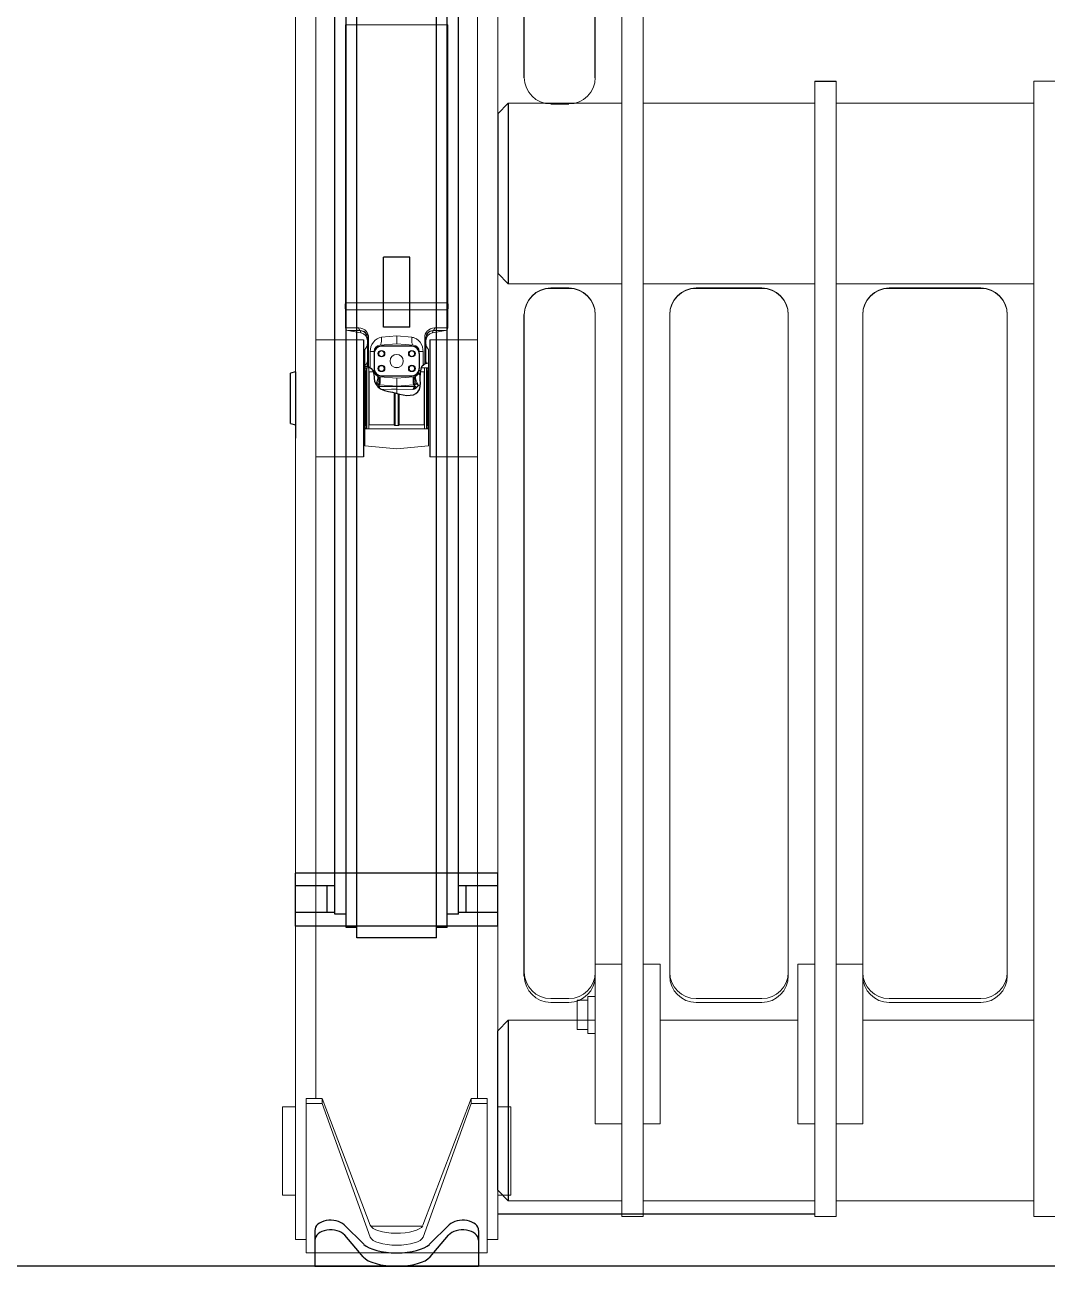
# Model space of a CAD drawing. Header units: millimetres. Extents: x -14999406 to 437, y -232 to 426.
# Drawn here: x 40.2 to 232.5, y -232.2 to 1.3 of the extents above; entities that cross this region are included whole.
import ezdxf

# ---------------------------------------------------------------- set-up
doc = ezdxf.new("R2010")
doc.units = ezdxf.units.MM
doc.header["$LTSCALE"] = 0.25
for name, color, linetype in [('Layer0016', 7, 'Continuous'), ('Layer0017', 7, 'Continuous'), ('Layer0027', 7, 'Continuous')]:
    doc.layers.add(name, color=color, linetype=linetype)

# ---------------------------------------------------------------- blocks, each defined once
blk = doc.blocks.new('DC_GROUP_ＤＸＦ１５－１_50')
at = {"layer": 'Layer0027', "color": 3, "linetype": 'Continuous', "lineweight": 13}
for p, q in [((103.37, -56.2), (103.38, -56.28)), ((103.38, -56.28), (103.39, -56.35)), ((103.39, -56.35), (103.4, -56.41)), ((103.4, -56.41), (103.41, -56.46)), ((103.41, -56.46), (103.41, -56.51)), ((103.41, -56.51), (103.42, -56.55)), ((103.42, -56.55), (103.43, -56.58)), ((103.43, -56.58), (103.43, -56.6)), ((103.43, -56.6), (103.43, -56.62)), ((103.43, -56.62), (103.44, -56.63))]:
    blk.add_line(p, q, dxfattribs=at)
blk = doc.blocks.new('DC_GROUP_ＤＸＦ１５－１_72')
at = {"layer": 'Layer0027', "color": 3, "linetype": 'Continuous', "lineweight": 13}
for p, q in [((105.52, -58.79), (105.79, -58.36)), ((105.79, -58.36), (106.12, -58.01)), ((106.12, -58.01), (106.49, -57.74)), ((106.49, -57.74), (106.91, -57.55)), ((106.91, -57.55), (107.34, -57.46)), ((105.2, -60.15), (105.23, -59.72)), ((105.23, -59.72), (105.34, -59.26)), ((105.34, -59.26), (105.52, -58.79))]:
    blk.add_line(p, q, dxfattribs=at)
blk = doc.blocks.new('DC_GROUP_ＤＸＦ１５－１_79')
at = {"layer": 'Layer0027', "color": 3, "linetype": 'Continuous', "lineweight": 13}
for p, q in [((113.9, -57.76), (113.49, -57.57)), ((114.27, -58.04), (113.9, -57.76)), ((114.59, -58.4), (114.27, -58.04)), ((114.85, -58.83), (114.59, -58.4)), ((115.03, -59.28), (114.85, -58.83)), ((115.12, -59.73), (115.03, -59.28)), ((115.15, -60.15), (115.12, -59.73))]:
    blk.add_line(p, q, dxfattribs=at)
blk = doc.blocks.new('DC_GROUP_ＤＸＦ１５－１_82')
at = {"layer": 'Layer0027', "color": 3, "linetype": 'Continuous', "lineweight": 13}
for p, q in [((113.02, -57.46), (113, -57.84)), ((113, -57.84), (113.02, -58.2)), ((113.02, -58.2), (113.06, -58.5)), ((113.06, -58.5), (113.13, -58.74)), ((113.13, -58.74), (113.22, -58.9)), ((113.22, -58.9), (113.33, -58.96))]:
    blk.add_line(p, q, dxfattribs=at)
blk = doc.blocks.new('DC_GROUP_ＤＸＦ１５－１_88')
at = {"layer": 'Layer0027', "color": 3, "linetype": 'Continuous', "lineweight": 13}
for p, q in [((115.68, -57.52), (115.7, -57.27)), ((115.7, -57.27), (115.76, -57.02)), ((115.76, -57.02), (115.87, -56.8)), ((115.87, -56.8), (116.02, -56.6)), ((116.02, -56.6), (116.21, -56.43)), ((116.21, -56.43), (116.44, -56.3)), ((116.44, -56.3), (116.7, -56.22)), ((116.7, -56.22), (116.98, -56.2))]:
    blk.add_line(p, q, dxfattribs=at)
blk = doc.blocks.new('DC_GROUP_ＤＸＦ１５－１_89')
at = {"layer": 'Layer0027', "color": 3, "linetype": 'Continuous', "lineweight": 13}
for p, q in [((115.93, -56.29), (116.2, -56.05)), ((116.2, -56.05), (116.52, -55.87)), ((116.52, -55.87), (116.89, -55.75)), ((116.89, -55.75), (117.29, -55.71)), ((115.45, -57.52), (115.48, -57.18)), ((115.48, -57.18), (115.57, -56.86)), ((115.57, -56.86), (115.72, -56.56)), ((115.72, -56.56), (115.93, -56.29))]:
    blk.add_line(p, q, dxfattribs=at)
blk = doc.blocks.new('DC_GROUP_ＤＸＦ１５－１_90')
at = {"layer": 'Layer0027', "color": 3, "linetype": 'Continuous', "lineweight": 13}
for p, q in [((115.7, -57.53), (115.72, -57.33)), ((115.72, -57.33), (115.85, -56.99)), ((115.85, -56.99), (116.05, -56.7)), ((116.05, -56.7), (116.32, -56.46)), ((116.32, -56.46), (116.64, -56.29)), ((116.64, -56.29), (116.98, -56.2))]:
    blk.add_line(p, q, dxfattribs=at)
blk = doc.blocks.new('DC_GROUP_ＤＸＦ１５－１_91')
at = {"layer": 'Layer0027', "color": 3, "linetype": 'Continuous', "lineweight": 13}
for p, q in [((116.92, -56.6), (116.93, -56.57)), ((116.92, -56.62), (116.92, -56.6)), ((116.92, -56.63), (116.92, -56.62)), ((116.93, -56.57), (116.94, -56.54)), ((116.94, -56.49), (116.95, -56.44)), ((116.94, -56.54), (116.94, -56.49)), ((116.95, -56.44), (116.96, -56.37)), ((116.96, -56.37), (116.97, -56.3)), ((116.97, -56.3), (116.98, -56.2))]:
    blk.add_line(p, q, dxfattribs=at)
blk = doc.blocks.new('DC_GROUP_ＤＸＦ１５－１_92')
at = {"layer": 'Layer0027', "color": 3, "linetype": 'Continuous', "lineweight": 13}
for p, q in [((107.29, -58.5), (107.34, -58.2)), ((107.35, -57.84), (107.34, -57.46)), ((107.34, -58.2), (107.35, -57.84)), ((107.02, -58.96), (107.13, -58.9)), ((107.13, -58.9), (107.22, -58.74)), ((107.22, -58.74), (107.29, -58.5))]:
    blk.add_line(p, q, dxfattribs=at)
blk = doc.blocks.new('DC_GROUP_ＤＸＦ１５－１_93')
at = {"layer": 'Layer0027', "color": 3, "linetype": 'Continuous', "lineweight": 13}
for p, q in [((103.37, -56.2), (103.63, -56.22)), ((103.63, -56.22), (103.86, -56.28)), ((103.86, -56.28), (104.08, -56.38)), ((104.08, -56.38), (104.26, -56.52)), ((104.26, -56.52), (104.41, -56.69)), ((104.41, -56.69), (104.52, -56.87)), ((104.52, -56.87), (104.61, -57.08)), ((104.61, -57.08), (104.66, -57.29)), ((104.66, -57.29), (104.68, -57.52))]:
    blk.add_line(p, q, dxfattribs=at)
blk = doc.blocks.new('DC_GROUP_ＤＸＦ１５－１_94')
at = {"layer": 'Layer0027', "color": 3, "linetype": 'Continuous', "lineweight": 13}
for p, q in [((103.06, -55.71), (103.47, -55.75)), ((103.47, -55.75), (103.84, -55.87)), ((103.84, -55.87), (104.16, -56.05)), ((104.16, -56.05), (104.43, -56.29)), ((104.43, -56.29), (104.63, -56.56)), ((104.63, -56.56), (104.78, -56.86)), ((104.78, -56.86), (104.87, -57.18)), ((104.87, -57.18), (104.9, -57.52))]:
    blk.add_line(p, q, dxfattribs=at)
blk = doc.blocks.new('DC_GROUP_ＤＸＦ１５－１_95')
at = {"layer": 'Layer0027', "color": 3, "linetype": 'Continuous', "lineweight": 13}
for p, q in [((103.37, -56.2), (103.72, -56.29)), ((103.72, -56.29), (104.04, -56.46)), ((104.04, -56.46), (104.3, -56.7)), ((104.3, -56.7), (104.51, -56.99)), ((104.51, -56.99), (104.63, -57.33)), ((104.63, -57.33), (104.66, -57.53))]:
    blk.add_line(p, q, dxfattribs=at)
blk = doc.blocks.new('DC_GROUP_ＤＸＦ１５－１_96')
at = {"layer": 'Layer0027', "color": 3, "linetype": 'Continuous', "lineweight": 13}
for p, q in [((113.18, -57.48), (113.02, -57.46)), ((113.34, -57.52), (113.18, -57.48)), ((113.49, -57.57), (113.34, -57.52))]:
    blk.add_line(p, q, dxfattribs=at)
blk = doc.blocks.new('DC_GROUP_ＤＸＦ１５－１_97')
at = {"layer": 'Layer0027', "color": 3, "linetype": 'Continuous', "lineweight": 13}
for p, q in [((103.08, -55.85), (103.06, -55.71)), ((103.12, -55.98), (103.08, -55.85)), ((103.19, -56.08), (103.12, -55.98)), ((103.27, -56.16), (103.19, -56.08)), ((103.37, -56.2), (103.27, -56.16))]:
    blk.add_line(p, q, dxfattribs=at)
blk = doc.blocks.new('DC_GROUP_ＤＸＦ１５－１_98')
at = {"layer": 'Layer0027', "color": 3, "linetype": 'Continuous', "lineweight": 13}
for p, q in [((117.17, -56.08), (117.23, -55.98)), ((117.23, -55.98), (117.28, -55.85)), ((117.28, -55.85), (117.29, -55.71)), ((116.98, -56.2), (117.08, -56.16)), ((117.08, -56.16), (117.17, -56.08))]:
    blk.add_line(p, q, dxfattribs=at)
blk = doc.blocks.new('DC_GROUP_ＤＸＦ１５－１_103')
at = {"layer": 'Layer0027', "color": 3, "linetype": 'Continuous', "lineweight": 13}
for p, q in [((113.39, -65.32), (113.42, -65.09)), ((113.4, -65.61), (113.39, -65.32)), ((113.42, -65.09), (113.49, -64.93)), ((113.49, -64.93), (113.59, -64.85)), ((113.45, -65.93), (113.4, -65.61)), ((113.53, -66.28), (113.45, -65.93))]:
    blk.add_line(p, q, dxfattribs=at)
blk = doc.blocks.new('DC_GROUP_ＤＸＦ１５－１_104')
at = {"layer": 'Layer0027', "color": 3, "linetype": 'Continuous', "lineweight": 13}
for p, q in [((106.83, -66.62), (106.82, -66.57)), ((106.84, -66.68), (106.83, -66.62)), ((106.85, -66.73), (106.84, -66.68))]:
    blk.add_line(p, q, dxfattribs=at)
blk = doc.blocks.new('DC_GROUP_ＤＸＦ１５－１_105')
at = {"layer": 'Layer0027', "color": 3, "linetype": 'Continuous', "lineweight": 13}
for p, q in [((105.91, -64.46), (105.89, -64.49)), ((105.98, -64.33), (105.91, -64.46)), ((106.01, -64.21), (105.98, -64.33)), ((105.99, -64.11), (106.01, -64.21))]:
    blk.add_line(p, q, dxfattribs=at)
blk = doc.blocks.new('DC_GROUP_ＤＸＦ１５－１_106')
at = {"layer": 'Layer0027', "color": 3, "linetype": 'Continuous', "lineweight": 13}
for p, q in [((104.68, -62.25), (104.68, -61.96)), ((104.7, -62.55), (104.68, -62.25)), ((104.72, -62.85), (104.7, -62.55)), ((104.73, -62.94), (104.72, -62.85))]:
    blk.add_line(p, q, dxfattribs=at)
blk = doc.blocks.new('DC_GROUP_ＤＸＦ１５－１_107')
at = {"layer": 'Layer0027', "color": 3, "linetype": 'Continuous', "lineweight": 13}
for p, q in [((107, -65.34), (106.98, -65.65)), ((107, -64.95), (107.01, -65.1)), ((107.01, -65.1), (107, -65.34)), ((106.95, -66), (106.9, -66.38)), ((106.98, -65.65), (106.95, -66))]:
    blk.add_line(p, q, dxfattribs=at)
blk = doc.blocks.new('DC_GROUP_ＤＸＦ１５－１_108')
at = {"layer": 'Layer0027', "color": 3, "linetype": 'Continuous', "lineweight": 13}
for p, q in [((115.68, -61.96), (115.7, -62.13)), ((115.7, -62.13), (115.76, -62.29)), ((115.76, -62.29), (115.8, -62.36))]:
    blk.add_line(p, q, dxfattribs=at)
blk = doc.blocks.new('DC_GROUP_ＤＸＦ１５－１_109')
at = {"layer": 'Layer0027', "color": 3, "linetype": 'Continuous', "lineweight": 13}
for p, q in [((113.35, -65.1), (113.36, -64.95)), ((113.35, -65.34), (113.35, -65.1)), ((113.37, -65.65), (113.35, -65.34)), ((113.4, -66), (113.37, -65.65)), ((113.45, -66.38), (113.4, -66))]:
    blk.add_line(p, q, dxfattribs=at)
blk = doc.blocks.new('DC_GROUP_ＤＸＦ１５－１_110')
at = {"layer": 'Layer0027', "color": 3, "linetype": 'Continuous', "lineweight": 13}
for p, q in [((113.28, -65.11), (113.3, -64.96)), ((113.28, -65.35), (113.28, -65.11)), ((113.28, -65.65), (113.28, -65.35)), ((113.3, -64.96), (113.33, -64.9)), ((113.3, -66.01), (113.28, -65.65)), ((113.33, -66.4), (113.3, -66.01))]:
    blk.add_line(p, q, dxfattribs=at)
blk = doc.blocks.new('DC_GROUP_ＤＸＦ１５－１_111')
at = {"layer": 'Layer0027', "color": 3, "linetype": 'Continuous', "lineweight": 13}
for p, q in [((105.88, -64.28), (105.86, -64.3)), ((105.96, -64.21), (105.88, -64.28)), ((105.99, -64.16), (105.96, -64.21)), ((105.99, -64.11), (105.99, -64.16))]:
    blk.add_line(p, q, dxfattribs=at)
blk = doc.blocks.new('DC_GROUP_ＤＸＦ１５－１_112')
at = {"layer": 'Layer0027', "color": 3, "linetype": 'Continuous', "lineweight": 13}
for p, q in [((104.35, -62.59), (104.18, -62.71)), ((104.49, -62.45), (104.35, -62.59)), ((104.59, -62.29), (104.49, -62.45)), ((104.66, -62.13), (104.59, -62.29)), ((104.68, -61.96), (104.66, -62.13))]:
    blk.add_line(p, q, dxfattribs=at)
blk = doc.blocks.new('DC_GROUP_ＤＸＦ１５－１_113')
at = {"layer": 'Layer0027', "color": 3, "linetype": 'Continuous', "lineweight": 13}
for p, q in [((115.68, -61.96), (115.67, -62.25)), ((115.67, -62.25), (115.67, -62.38))]:
    blk.add_line(p, q, dxfattribs=at)
blk = doc.blocks.new('DC_GROUP_ＤＸＦ１５－１_114')
at = {"layer": 'Layer0027', "color": 3, "linetype": 'Continuous', "lineweight": 13}
for p, q in [((113.51, -66.68), (113.5, -66.73)), ((113.52, -66.62), (113.51, -66.68)), ((113.53, -66.57), (113.52, -66.62))]:
    blk.add_line(p, q, dxfattribs=at)
blk = doc.blocks.new('DC_GROUP_ＤＸＦ１５－１_115')
at = {"layer": 'Layer0027', "color": 3, "linetype": 'Continuous', "lineweight": 13}
for p, q in [((113.3, -67.21), (113.25, -67.27)), ((113.34, -67.16), (113.3, -67.21)), ((113.37, -67.1), (113.34, -67.16)), ((113.4, -67.05), (113.37, -67.1)), ((113.42, -67.01), (113.4, -67.05)), ((113.44, -66.96), (113.42, -67.01)), ((113.46, -66.91), (113.44, -66.96)), ((113.47, -66.86), (113.46, -66.91)), ((113.48, -66.82), (113.47, -66.86)), ((113.49, -66.77), (113.48, -66.82)), ((113.5, -66.73), (113.49, -66.77))]:
    blk.add_line(p, q, dxfattribs=at)
blk = doc.blocks.new('DC_GROUP_ＤＸＦ１５－１_116')
at = {"layer": 'Layer0027', "color": 3, "linetype": 'Continuous', "lineweight": 13}
for p, q in [((113.6, -65.09), (113.61, -65.02)), ((113.6, -65.17), (113.6, -65.09)), ((113.6, -65.27), (113.6, -65.17)), ((113.62, -65.39), (113.6, -65.27)), ((113.61, -65.02), (113.62, -64.97)), ((113.62, -64.97), (113.64, -64.92)), ((113.64, -65.53), (113.62, -65.39)), ((113.68, -65.7), (113.64, -65.53)), ((113.75, -65.9), (113.68, -65.7)), ((113.83, -66.14), (113.75, -65.9))]:
    blk.add_line(p, q, dxfattribs=at)
blk = doc.blocks.new('DC_GROUP_ＤＸＦ１５－１_117')
at = {"layer": 'Layer0027', "color": 3, "linetype": 'Continuous', "lineweight": 13}
for p, q in [((106.92, -66.88), (106.9, -66.73)), ((106.96, -67.02), (106.92, -66.88))]:
    blk.add_line(p, q, dxfattribs=at)
blk = doc.blocks.new('DC_GROUP_ＤＸＦ１５－１_118')
at = {"layer": 'Layer0027', "color": 3, "linetype": 'Continuous', "lineweight": 13}
for p, q in [((113.7, -64.89), (113.72, -64.83)), ((113.7, -65), (113.7, -64.89)), ((113.73, -65.15), (113.7, -65)), ((113.72, -64.83), (113.75, -64.79)), ((113.78, -65.36), (113.73, -65.15)), ((113.87, -65.63), (113.78, -65.36)), ((113.98, -65.92), (113.87, -65.63)), ((114.12, -66.23), (113.98, -65.92)), ((114.28, -66.53), (114.12, -66.23))]:
    blk.add_line(p, q, dxfattribs=at)
blk = doc.blocks.new('DC_GROUP_ＤＸＦ１５－１_119')
at = {"layer": 'Layer0027', "color": 3, "linetype": 'Continuous', "lineweight": 13}
for p, q in [((106.71, -64.92), (106.73, -64.97)), ((106.74, -65.39), (106.71, -65.53)), ((106.73, -64.97), (106.74, -65.02)), ((106.74, -65.02), (106.75, -65.09)), ((106.75, -65.27), (106.74, -65.39)), ((106.75, -65.09), (106.75, -65.17)), ((106.75, -65.17), (106.75, -65.27)), ((106.61, -65.9), (106.52, -66.14)), ((106.67, -65.7), (106.61, -65.9)), ((106.71, -65.53), (106.67, -65.7))]:
    blk.add_line(p, q, dxfattribs=at)
blk = doc.blocks.new('DC_GROUP_ＤＸＦ１５－１_120')
at = {"layer": 'Layer0027', "color": 3, "linetype": 'Continuous', "lineweight": 13}
for p, q in [((106.86, -66.79), (106.85, -66.73)), ((106.88, -66.85), (106.86, -66.79)), ((106.9, -66.91), (106.88, -66.85)), ((106.92, -66.97), (106.9, -66.91)), ((106.93, -67), (106.92, -66.97))]:
    blk.add_line(p, q, dxfattribs=at)
blk = doc.blocks.new('DC_GROUP_ＤＸＦ１５－１_121')
at = {"layer": 'Layer0027', "color": 3, "linetype": 'Continuous', "lineweight": 13}
for p, q in [((113.64, -64.92), (113.66, -64.89)), ((113.66, -64.89), (113.68, -64.85)), ((113.68, -64.85), (113.7, -64.83)), ((113.7, -64.83), (113.72, -64.8)), ((113.72, -64.8), (113.75, -64.79))]:
    blk.add_line(p, q, dxfattribs=at)
blk = doc.blocks.new('DC_GROUP_ＤＸＦ１５－１_122')
at = {"layer": 'Layer0027', "color": 3, "linetype": 'Continuous', "lineweight": 13}
for p, q in [((107.02, -64.9), (107.05, -64.96)), ((107.05, -64.96), (107.07, -65.11)), ((107.07, -65.11), (107.08, -65.35)), ((107.08, -65.35), (107.07, -65.65)), ((107.05, -66.01), (107.02, -66.4)), ((107.07, -65.65), (107.05, -66.01))]:
    blk.add_line(p, q, dxfattribs=at)
blk = doc.blocks.new('DC_GROUP_ＤＸＦ１５－１_123')
at = {"layer": 'Layer0027', "color": 3, "linetype": 'Continuous', "lineweight": 13}
for p, q in [((113.5, -66.73), (113.59, -66.83)), ((113.59, -66.83), (113.68, -66.94)), ((113.68, -66.94), (113.77, -67.04))]:
    blk.add_line(p, q, dxfattribs=at)
blk = doc.blocks.new('DC_GROUP_ＤＸＦ１５－１_124')
at = {"layer": 'Layer0027', "color": 3, "linetype": 'Continuous', "lineweight": 13}
for p, q in [((106.67, -66.35), (106.52, -66.14)), ((106.82, -66.57), (106.67, -66.35))]:
    blk.add_line(p, q, dxfattribs=at)
blk = doc.blocks.new('DC_GROUP_ＤＸＦ１５－１_125')
at = {"layer": 'Layer0027', "color": 3, "linetype": 'Continuous', "lineweight": 13}
for p, q in [((113.25, -67.27), (113.33, -67.14)), ((113.33, -67.14), (113.39, -67.02)), ((113.39, -67.02), (113.43, -66.88)), ((113.43, -66.88), (113.45, -66.73))]:
    blk.add_line(p, q, dxfattribs=at)
blk = doc.blocks.new('DC_GROUP_ＤＸＦ１５－１_126')
at = {"layer": 'Layer0027', "color": 3, "linetype": 'Continuous', "lineweight": 13}
for p, q in [((113.68, -66.35), (113.53, -66.57)), ((113.83, -66.14), (113.68, -66.35))]:
    blk.add_line(p, q, dxfattribs=at)
blk = doc.blocks.new('DC_GROUP_ＤＸＦ１５－１_127')
at = {"layer": 'Layer0027', "color": 3, "linetype": 'Continuous', "lineweight": 13}
for p, q in [((106.76, -66.83), (106.74, -66.86)), ((106.85, -66.73), (106.76, -66.83))]:
    blk.add_line(p, q, dxfattribs=at)
blk = doc.blocks.new('DC_GROUP_ＤＸＦ１５－１_128')
at = {"layer": 'Layer0027', "color": 3, "linetype": 'Continuous', "lineweight": 13}
for p, q in [((114.34, -64.21), (114.36, -64.11)), ((114.37, -64.32), (114.34, -64.21)), ((114.44, -64.46), (114.37, -64.32)), ((114.57, -64.61), (114.44, -64.46)), ((114.63, -64.67), (114.57, -64.61))]:
    blk.add_line(p, q, dxfattribs=at)
blk = doc.blocks.new('DC_GROUP_ＤＸＦ１５－１_129')
at = {"layer": 'Layer0027', "color": 3, "linetype": 'Continuous', "lineweight": 13}
for p, q in [((113.53, -66.57), (113.65, -66.68)), ((113.65, -66.68), (113.79, -66.79)), ((113.79, -66.79), (113.92, -66.9))]:
    blk.add_line(p, q, dxfattribs=at)
blk = doc.blocks.new('DC_GROUP_ＤＸＦ１５－１_130')
at = {"layer": 'Layer0027', "color": 3, "linetype": 'Continuous', "lineweight": 13}
for p, q in [((113.83, -66.14), (113.98, -66.27)), ((113.98, -66.27), (114.12, -66.4)), ((114.12, -66.4), (114.28, -66.53))]:
    blk.add_line(p, q, dxfattribs=at)
blk = doc.blocks.new('DC_GROUP_ＤＸＦ１５－１_131')
at = {"layer": 'Layer0027', "color": 3, "linetype": 'Continuous', "lineweight": 13}
for p, q in [((106.57, -65.38), (106.48, -65.64)), ((106.62, -65.17), (106.57, -65.38)), ((106.6, -64.79), (106.64, -64.83)), ((106.65, -65.01), (106.62, -65.17)), ((106.64, -64.83), (106.65, -64.9)), ((106.65, -64.9), (106.65, -65.01)), ((106.36, -65.93), (106.24, -66.2)), ((106.48, -65.64), (106.36, -65.93))]:
    blk.add_line(p, q, dxfattribs=at)
blk = doc.blocks.new('DC_GROUP_ＤＸＦ１５－１_132')
at = {"layer": 'Layer0027', "color": 3, "linetype": 'Continuous', "lineweight": 13}
for p, q in [((106.38, -66.27), (106.3, -66.34)), ((106.52, -66.14), (106.38, -66.27))]:
    blk.add_line(p, q, dxfattribs=at)
blk = doc.blocks.new('DC_GROUP_ＤＸＦ１５－１_133')
at = {"layer": 'Layer0027', "color": 3, "linetype": 'Continuous', "lineweight": 13}
for p, q in [((106.7, -66.68), (106.63, -66.74)), ((106.82, -66.57), (106.7, -66.68))]:
    blk.add_line(p, q, dxfattribs=at)
blk = doc.blocks.new('DC_GROUP_ＤＸＦ１５－１_134')
at = {"layer": 'Layer0027', "color": 3, "linetype": 'Continuous', "lineweight": 13}
for p, q in [((114.36, -64.16), (114.36, -64.11)), ((114.4, -64.21), (114.36, -64.16)), ((114.47, -64.28), (114.4, -64.21)), ((114.59, -64.38), (114.47, -64.28)), ((114.65, -64.41), (114.59, -64.38))]:
    blk.add_line(p, q, dxfattribs=at)
blk = doc.blocks.new('DC_GROUP_ＤＸＦ１５－１_135')
at = {"layer": 'Layer0027', "color": 3, "linetype": 'Continuous', "lineweight": 13}
for p, q in [((106.76, -64.85), (106.86, -64.93)), ((106.86, -64.93), (106.93, -65.09)), ((106.93, -65.09), (106.96, -65.32)), ((106.96, -65.32), (106.95, -65.61)), ((106.91, -65.93), (106.82, -66.28)), ((106.95, -65.61), (106.91, -65.93))]:
    blk.add_line(p, q, dxfattribs=at)
blk = doc.blocks.new('DC_GROUP_ＤＸＦ１５－１_136')
at = {"layer": 'Layer0027', "color": 3, "linetype": 'Continuous', "lineweight": 13}
for p, q in [((106.85, -66.32), (106.82, -66.28)), ((106.88, -66.36), (106.85, -66.32)), ((106.9, -66.38), (106.88, -66.36))]:
    blk.add_line(p, q, dxfattribs=at)
blk = doc.blocks.new('DC_GROUP_ＤＸＦ１５－１_137')
at = {"layer": 'Layer0027', "color": 3, "linetype": 'Continuous', "lineweight": 13}
for p, q in [((114.1, -66.71), (113.92, -66.9)), ((114.28, -66.53), (114.1, -66.71))]:
    blk.add_line(p, q, dxfattribs=at)
blk = doc.blocks.new('DC_GROUP_ＤＸＦ１５－１_138')
at = {"layer": 'Layer0027', "color": 3, "linetype": 'Continuous', "lineweight": 13}
for p, q in [((113.82, -66.99), (113.77, -67.04)), ((113.87, -66.94), (113.82, -66.99)), ((113.92, -66.9), (113.87, -66.94))]:
    blk.add_line(p, q, dxfattribs=at)
blk = doc.blocks.new('DC_GROUP_ＤＸＦ１５－１_139')
at = {"layer": 'Layer0027', "color": 3, "linetype": 'Continuous', "lineweight": 13}
for p, q in [((113.45, -66.38), (113.48, -66.36)), ((113.48, -66.36), (113.5, -66.32)), ((113.5, -66.32), (113.53, -66.28))]:
    blk.add_line(p, q, dxfattribs=at)
blk = doc.blocks.new('DC_GROUP_ＤＸＦ１５－１_140')
at = {"layer": 'Layer0027', "color": 3, "linetype": 'Continuous', "lineweight": 13}
for p, q in [((106.6, -64.79), (106.63, -64.8)), ((106.63, -64.8), (106.66, -64.83)), ((106.66, -64.83), (106.68, -64.85)), ((106.68, -64.85), (106.7, -64.89)), ((106.7, -64.89), (106.71, -64.92))]:
    blk.add_line(p, q, dxfattribs=at)
blk = doc.blocks.new('DC_GROUP_ＤＸＦ１５－１_141')
at = {"layer": 'Layer0027', "color": 3, "linetype": 'Continuous', "lineweight": 13}
for p, q in [((113.31, -67.25), (113.25, -67.27)), ((113.37, -67.23), (113.31, -67.25)), ((113.42, -67.22), (113.37, -67.23)), ((113.46, -67.2), (113.42, -67.22)), ((113.51, -67.18), (113.46, -67.2)), ((113.55, -67.16), (113.51, -67.18)), ((113.6, -67.14), (113.55, -67.16)), ((113.64, -67.12), (113.6, -67.14)), ((113.68, -67.1), (113.64, -67.12)), ((113.72, -67.07), (113.68, -67.1)), ((113.77, -67.04), (113.72, -67.07))]:
    blk.add_line(p, q, dxfattribs=at)
blk = doc.blocks.new('DC_GROUP_ＤＸＦ１５－１_142')
at = {"layer": 'Layer0027', "color": 3, "linetype": 'Continuous', "lineweight": 13}
for p, q in [((106.62, -66.19), (106.52, -66.14)), ((106.72, -66.24), (106.62, -66.19)), ((106.82, -66.28), (106.72, -66.24))]:
    blk.add_line(p, q, dxfattribs=at)
blk = doc.blocks.new('DC_GROUP_ＤＸＦ１５－１_143')
at = {"layer": 'Layer0027', "color": 3, "linetype": 'Continuous', "lineweight": 13}
for p, q in [((113.53, -66.28), (113.63, -66.24)), ((113.63, -66.24), (113.73, -66.19)), ((113.73, -66.19), (113.83, -66.14))]:
    blk.add_line(p, q, dxfattribs=at)
blk = doc.blocks.new('DC_GROUP_ＤＸＦ１５－１_144')
at = {"layer": 'Layer0027', "color": 3, "linetype": 'Continuous', "lineweight": 13}
for p, q in [((113.33, -66.4), (113.37, -66.39)), ((113.37, -66.39), (113.41, -66.39)), ((113.41, -66.39), (113.45, -66.38))]:
    blk.add_line(p, q, dxfattribs=at)
blk = doc.blocks.new('DC_GROUP_ＤＸＦ１５－１_145')
at = {"layer": 'Layer0027', "color": 3, "linetype": 'Continuous', "lineweight": 13}
for p, q in [((109.21, -67.25), (107.34, -67.26)), ((110.18, -67.24), (109.21, -67.25))]:
    blk.add_line(p, q, dxfattribs=at)
blk = doc.blocks.new('DC_GROUP_ＤＸＦ１５－１_146')
at = {"layer": 'Layer0027', "color": 3, "linetype": 'Continuous', "lineweight": 13}
for p, q in [((106.94, -66.39), (106.9, -66.38)), ((106.98, -66.39), (106.94, -66.39)), ((107.02, -66.4), (106.98, -66.39))]:
    blk.add_line(p, q, dxfattribs=at)

msp = doc.modelspace()

# ---------------------------------------------------------------- linework, layer by layer
at = {"layer": 'Layer0016', "color": 3, "linetype": 'Continuous', "lineweight": 25}
for p, q in [((98.58, -166.03), (98.58, 111.82)), ((121.78, -166.03), (121.78, 111.82)), ((100.68, -168.53), (100.68, 100.2)), ((119.68, -168.53), (119.68, 100.2)), ((102.68, -170.43), (102.68, 20.93)), ((117.68, -170.43), (117.68, 20.93)), ((134.18, -8.65), (134.18, 15.65)), ((147.53, -8.65), (147.53, 15.65)), ((188.83, -9.27), (192.83, -9.27)), ((131.18, -13.44), (131.18, -47.41)), ((139.18, -13.56), (142.53, -13.56)), ((129.18, -15.44), (129.18, -45.41)), ((112.68, -42.4), (107.68, -42.4)), ((107.68, -55.56), (107.68, -42.4)), ((112.68, -55.56), (112.68, -42.4)), ((134.18, -177.61), (134.18, -53.18)), ((112.68, -55.56), (107.68, -55.56)), ((103.93, -57.93), (103.93, -79.93)), ((116.43, -57.93), (116.43, -79.93)), ((105.93, -60.54), (105.93, -63.32)), ((113.04, -59.15), (107.32, -59.15)), ((114.43, -60.54), (114.43, -63.32)), ((91.18, -63.93), (90.18, -64.2)), ((90.18, -73.66), (90.18, -64.2)), ((91.18, -63.93), (91.18, -76.43)), ((107.32, -64.71), (113.04, -64.71)), ((90.18, -73.66), (91.18, -73.93)), ((91.18, -168.28), (91.18, -158.28)), ((98.58, -158.28), (91.18, -158.28)), ((121.78, -158.28), (98.58, -158.28)), ((129.18, -158.28), (121.78, -158.28)), ((129.18, -168.28), (129.18, -158.28)), ((98.58, -160.7), (91.18, -160.7)), ((97.08, -165.7), (97.08, -160.7)), ((129.18, -160.7), (121.78, -160.7)), ((123.28, -165.7), (123.28, -160.7)), ((98.58, -165.7), (91.18, -165.7)), ((129.18, -165.7), (121.78, -165.7)), ((100.68, -166.03), (98.58, -166.03)), ((121.78, -166.03), (119.68, -166.03)), ((100.68, -168.28), (91.18, -168.28)), ((119.68, -168.28), (100.68, -168.28)), ((102.68, -168.53), (100.68, -168.53)), ((117.68, -170.43), (102.68, -170.43)), ((119.68, -168.53), (117.68, -168.53)), ((129.18, -168.28), (119.68, -168.28)), ((131.18, -185.94), (131.18, -219.91)), ((129.18, -217.91), (129.18, -187.94)), ((129.18, -222.41), (188.83, -222.41)), ((94.78, -225.5), (94.78, -232.23)), ((100.29, -224.45), (104.01, -228.12)), ((103.89, -230.49), (100.41, -226.39)), ((120.06, -224.45), (116.34, -228.12)), ((116.46, -230.49), (119.94, -226.39)), ((125.58, -225.5), (125.58, -232.23)), ((437.25, -232.23), (-405.85, -232.23)), ((94.78, -232.23), (125.58, -232.23))]:
    msp.add_line(p, q, dxfattribs=at)
at = {"layer": 'Layer0016', "color": 3, "linetype": 'Continuous', "lineweight": 13}
for p, q in [((91.18, 86.37), (91.18, -227.23)), ((94.98, 86.37), (94.98, -200.7)), ((125.38, 86.37), (125.38, -200.7)), ((129.18, 86.37), (129.18, -227.23)), ((152.53, 48.39), (152.53, -222.91)), ((156.53, 48.39), (156.53, -222.91)), ((188.83, -9.27), (188.83, -222.91)), ((192.83, -9.27), (192.83, -222.91)), ((230.03, -9.27), (230.03, -222.91)), ((230.03, -9.27), (235.03, -9.27)), ((131.18, -13.44), (129.18, -15.44)), ((131.18, -13.44), (152.53, -13.44)), ((156.53, -13.44), (188.83, -13.44)), ((192.83, -13.44), (230.03, -13.44)), ((131.18, -47.41), (129.18, -45.41)), ((131.18, -47.41), (152.53, -47.41)), ((139.18, -48.18), (142.53, -48.18)), ((139.18, -48.27), (142.53, -48.27)), ((156.53, -47.41), (188.83, -47.41)), ((166.53, -48.18), (178.83, -48.18)), ((166.53, -48.27), (178.83, -48.27)), ((192.83, -47.41), (230.03, -47.41)), ((202.83, -48.18), (220.03, -48.18)), ((202.83, -48.27), (220.03, -48.27)), ((147.53, -53.18), (147.53, -177.61)), ((161.53, -53.18), (161.53, -177.61)), ((183.83, -53.18), (183.83, -177.61)), ((197.83, -53.18), (197.83, -177.61)), ((225.03, -53.18), (225.03, -177.61)), ((103.93, -57.93), (94.98, -57.93)), ((125.38, -57.93), (116.43, -57.93)), ((94.98, -79.93), (103.93, -79.93)), ((116.43, -79.93), (125.38, -79.93)), ((225.03, -103.43), (225.03, -133.43)), ((147.53, -175.43), (152.53, -175.43)), ((147.53, -175.43), (147.53, -205.43)), ((156.53, -175.43), (159.73, -175.43)), ((159.73, -175.43), (159.73, -205.43)), ((185.63, -175.43), (185.63, -205.43)), ((185.63, -175.43), (188.83, -175.43)), ((192.83, -175.43), (197.83, -175.43)), ((197.83, -175.43), (197.83, -205.43)), ((139.18, -181.89), (142.53, -181.89)), ((146.13, -181.46), (146.13, -188.46)), ((146.13, -181.46), (147.53, -181.46)), ((166.53, -181.89), (178.83, -181.89)), ((202.83, -181.89), (220.03, -181.89)), ((139.18, -182.61), (142.53, -182.61)), ((144.13, -182.21), (144.13, -187.71)), ((144.13, -182.21), (146.13, -182.21)), ((166.53, -182.61), (178.83, -182.61)), ((202.83, -182.61), (220.03, -182.61)), ((131.18, -185.94), (129.18, -187.94)), ((147.53, -185.94), (131.18, -185.94)), ((185.63, -185.94), (159.73, -185.94)), ((197.83, -185.94), (230.03, -185.94)), ((144.13, -187.71), (146.13, -187.71)), ((146.13, -188.46), (147.53, -188.46)), ((93.18, -200.7), (93.18, -229.73)), ((93.18, -200.7), (96.18, -200.7)), ((96.18, -201.63), (96.18, -200.7)), ((96.18, -200.7), (105.22, -224.53)), ((124.18, -200.7), (115.13, -224.53)), ((124.18, -201.63), (124.18, -200.7)), ((124.18, -200.7), (127.18, -200.7)), ((127.18, -200.7), (127.18, -229.73)), ((88.68, -218.85), (88.68, -202.23)), ((88.68, -202.23), (91.18, -202.23)), ((93.18, -201.63), (96.18, -201.63)), ((96.18, -201.63), (105.21, -226.77)), ((124.18, -201.63), (115.14, -226.77)), ((124.18, -201.63), (127.18, -201.63)), ((131.68, -202.23), (129.18, -202.23)), ((131.68, -218.85), (131.68, -202.23)), ((147.53, -205.43), (152.53, -205.43)), ((156.53, -205.43), (159.73, -205.43)), ((185.63, -205.43), (188.83, -205.43)), ((192.83, -205.43), (197.83, -205.43)), ((88.68, -218.85), (91.18, -218.85)), ((129.18, -217.91), (131.18, -219.91)), ((131.68, -218.85), (129.18, -218.85)), ((152.53, -219.91), (131.18, -219.91)), ((188.83, -219.91), (156.53, -219.91)), ((192.83, -219.91), (230.03, -219.91)), ((156.53, -222.91), (152.53, -222.91)), ((192.83, -222.91), (188.83, -222.91)), ((230.03, -222.91), (235.03, -222.91)), ((105.33, -224.73), (115.02, -224.73)), ((91.18, -227.23), (93.18, -227.23)), ((127.18, -227.23), (129.18, -227.23)), ((93.18, -229.73), (127.18, -229.73)), ((93.18, -229.73), (94.78, -229.73)), ((125.58, -229.73), (127.18, -229.73))]:
    msp.add_line(p, q, dxfattribs=at)
at = {"layer": 'Layer0016', "color": 3, "linetype": 'Continuous', "lineweight": 25}
for centre in [(107.32, -60.54), (113.04, -60.54), (107.32, -63.32), (113.04, -63.32)]:
    msp.add_circle(centre, 0.6, dxfattribs=at)
at = {"layer": 'Layer0016', "color": 3, "linetype": 'Continuous', "lineweight": 13}
for centre, start, end in [((139.18, -8.56), 180, 270), ((142.53, -8.56), 270, 0), ((139.18, -53.18), 90, 180), ((139.18, -53.27), 90, 180), ((142.53, -53.18), 0, 90), ((142.53, -53.27), 0, 90), ((166.53, -53.18), 90, 180), ((166.53, -53.27), 90, 180), ((178.83, -53.18), 0, 90), ((178.83, -53.27), 0, 90), ((202.83, -53.18), 90, 180), ((202.83, -53.27), 90, 180), ((220.03, -53.18), 0, 90), ((220.03, -53.27), 0, 90), ((139.18, -176.89), 180, 270), ((142.53, -176.89), 270, 0), ((166.53, -176.89), 180, 270), ((178.83, -176.89), 270, 0), ((202.83, -176.89), 180, 270), ((220.03, -176.89), 270, 0), ((139.18, -177.61), 180, 270), ((142.53, -177.61), 270, 0), ((166.53, -177.61), 180, 270), ((178.83, -177.61), 270, 0), ((202.83, -177.61), 180, 270), ((220.03, -177.61), 270, 0)]:
    msp.add_arc(centre, 5, start, end, dxfattribs=at)
at = {"layer": 'Layer0016', "color": 3, "linetype": 'Continuous', "lineweight": 25}
for centre, start, end in [((107.32, -60.54), 90, 180), ((113.04, -60.54), 360, 90), ((107.32, -63.32), 180, 270), ((113.04, -63.32), 270, 0)]:
    msp.add_arc(centre, 1.39, start, end, dxfattribs=at)
for centre, major_axis, ratio, start_param, end_param in [((97.78, -225.5), (3, 0), 0.643679, 0.577604, 3.141593), ((122.58, -225.5), (-3, 0), 0.643679, 3.141593, 5.705581), ((97.78, -227.32), (3, 0), 0.643679, 0.500171, 3.141593), ((122.58, -227.32), (-3, 0), 0.643679, 3.141593, 5.783014), ((110.18, -227.23), (-6.6, 0), 0.378788, 0.366234, 2.775359), ((110.18, -229.73), (-6.6, 0), 0.378788, 0.311167, 2.830425)]:
    msp.add_ellipse(centre, major_axis=major_axis, ratio=ratio, start_param=start_param, end_param=end_param, dxfattribs=at)
at = {"layer": 'Layer0016', "color": 3, "linetype": 'Continuous', "lineweight": 18}
for centre, start_param, end_param in [((110.18, -224.3), 3.27215, 6.087851), ((110.18, -226.56), 3.265317, 6.159461)]:
    msp.add_ellipse(centre, major_axis=(5, 0), ratio=0.34593, start_param=start_param, end_param=end_param, dxfattribs=at)
at = {"layer": 'Layer0017', "color": 3, "linetype": 'Continuous', "lineweight": 30}
for p, q in [((104.18, -62.9), (104.6, -62.89)), ((104.6, -62.89), (105.04, -63.07)), ((114.85, -63.13), (115, -62.83)), ((115, -62.83), (115.57, -62.4)), ((115.57, -62.4), (116.18, -62.29)), ((105.04, -63.07), (105.41, -63.36)), ((105.41, -63.36), (105.69, -63.72)), ((105.69, -63.72), (105.88, -64.36)), ((105.88, -64.36), (105.93, -65.06)), ((105.93, -65.06), (106.04, -65.76)), ((114.61, -65.44), (114.62, -64.9)), ((114.62, -64.9), (114.65, -64.36)), ((114.65, -64.36), (114.71, -63.82)), ((114.71, -63.82), (114.76, -63.46)), ((114.76, -63.46), (114.85, -63.13)), ((106.04, -65.76), (106.31, -66.35)), ((106.31, -66.35), (106.73, -66.85)), ((106.73, -66.85), (107.25, -67.23)), ((107.25, -67.23), (107.92, -67.49)), ((107.92, -67.49), (108.64, -67.63)), ((108.64, -67.63), (109.38, -67.77)), ((113.78, -68.04), (114.17, -67.7)), ((114.17, -67.7), (114.45, -67.29)), ((114.45, -67.29), (114.62, -66.71)), ((114.64, -66.08), (114.61, -65.44)), ((114.62, -66.71), (114.64, -66.08)), ((109.38, -67.77), (110.74, -68.14)), ((110.74, -68.14), (112.07, -68.44)), ((112.07, -68.44), (113.34, -68.28)), ((113.34, -68.28), (113.78, -68.04))]:
    msp.add_line(p, q, dxfattribs=at)
at = {"layer": 'Layer0027', "color": 3, "linetype": 'Continuous', "lineweight": 18}
for p, q in [((100.58, 1.33), (119.78, 1.33)), ((100.58, -50.99), (100.58, 1.33)), ((119.78, -50.99), (119.78, 1.33)), ((100.58, -50.99), (119.78, -50.99)), ((100.58, -52.27), (100.58, -55.71)), ((100.58, -52.27), (119.78, -52.27)), ((119.78, -55.71), (119.78, -52.27)), ((100.58, -55.71), (103.06, -55.71)), ((117.29, -55.71), (119.78, -55.71)), ((103.37, -56.2), (100.99, -56.2)), ((100.99, -56.2), (103.43, -56.63)), ((104.68, -57.52), (104.9, -57.52)), ((104.68, -61.96), (104.68, -57.52)), ((104.9, -63.01), (104.9, -57.52)), ((107.34, -57.46), (110.18, -57.17)), ((113.02, -57.46), (110.18, -57.17)), ((110.18, -57.17), (110.18, -58.68)), ((115.68, -57.52), (115.45, -57.52)), ((115.45, -57.52), (115.45, -62.49)), ((115.68, -57.52), (115.68, -61.96)), ((119.36, -56.2), (116.92, -56.63)), ((119.36, -56.2), (116.98, -56.2)), ((104.18, -59.73), (104.18, -77.9)), ((105.93, -60.15), (105.2, -60.15)), ((105.2, -63.2), (105.2, -60.15)), ((105.93, -63.71), (105.93, -60.15)), ((110.18, -58.68), (107.02, -58.96)), ((110.18, -58.68), (113.33, -58.96)), ((115.15, -60.15), (114.43, -60.15)), ((114.43, -60.15), (114.43, -63.71)), ((115.15, -62.71), (115.15, -60.15)), ((116.18, -59.73), (116.18, -77.9)), ((104.23, -63.18), (104.18, -63.13)), ((104.18, -63.88), (104.28, -63.88)), ((104.23, -63.22), (104.23, -63.18)), ((105.18, -63.18), (104.23, -63.18)), ((104.28, -63.33), (104.28, -74.53)), ((104.28, -63.78), (104.37, -63.78)), ((104.33, -63.28), (104.58, -63.28)), ((104.33, -63.88), (104.38, -63.79)), ((104.33, -63.88), (104.33, -73.98)), ((104.33, -63.93), (104.39, -63.93)), ((104.37, -63.81), (104.37, -63.78)), ((104.38, -63.79), (104.38, -63.79)), ((104.39, -63.93), (104.58, -63.76)), ((104.39, -63.93), (104.39, -73.93)), ((104.48, -63.68), (104.48, -63.38)), ((104.58, -63.38), (104.48, -63.38)), ((104.58, -63.68), (104.48, -63.68)), ((104.58, -63.18), (104.58, -74.68)), ((104.93, -63.26), (105.19, -63.19)), ((104.93, -74.6), (104.93, -63.26)), ((104.93, -63.83), (105.03, -63.93)), ((105.03, -73.93), (105.03, -63.93)), ((105.03, -63.93), (105.75, -63.93)), ((105.93, -63.71), (105.68, -63.71)), ((106.98, -64.92), (107, -64.95)), ((107.02, -64.9), (110.18, -65.18)), ((109.84, -63.13), (110.52, -63.13)), ((113.33, -64.9), (110.18, -65.18)), ((110.18, -65.18), (110.18, -67.99)), ((113.36, -64.95), (113.37, -64.92)), ((114.72, -63.71), (114.43, -63.71)), ((114.7, -63.93), (115.33, -63.93)), ((116.13, -63.18), (114.83, -63.18)), ((115.13, -63.18), (115.43, -63.26)), ((115.33, -63.93), (115.43, -63.83)), ((115.33, -73.93), (115.33, -63.93)), ((115.43, -74.6), (115.43, -63.26)), ((115.78, -74.68), (115.78, -63.18)), ((116.03, -63.28), (115.78, -63.28)), ((115.88, -63.38), (115.78, -63.38)), ((115.88, -63.68), (115.78, -63.68)), ((115.97, -63.93), (115.78, -63.76)), ((115.88, -63.68), (115.88, -63.38)), ((115.97, -63.79), (115.98, -63.79)), ((115.97, -73.93), (115.97, -63.93)), ((116.03, -63.93), (115.97, -63.93)), ((115.98, -63.78), (115.98, -63.81)), ((116.08, -63.78), (115.98, -63.78)), ((116.03, -63.88), (115.98, -63.79)), ((116.03, -73.98), (116.03, -63.88)), ((116.08, -74.53), (116.08, -63.33)), ((116.18, -63.88), (116.08, -63.88)), ((116.13, -63.18), (116.18, -63.13)), ((116.13, -63.18), (116.13, -63.22)), ((106.82, -66.57), (106.82, -66.28)), ((106.85, -66.73), (106.9, -66.73)), ((106.9, -66.73), (106.9, -66.38)), ((110.18, -66.7), (106.9, -66.73)), ((110.18, -66.67), (107.02, -66.4)), ((110.18, -66.67), (113.33, -66.4)), ((113.45, -66.73), (110.18, -66.7)), ((113.25, -67.27), (110.18, -67.24)), ((113.45, -66.73), (113.45, -66.38)), ((113.45, -66.73), (113.5, -66.73)), ((113.53, -66.57), (113.53, -66.28)), ((114.28, -66.53), (114.63, -66.34)), ((109.68, -73.93), (109.68, -67.85)), ((109.8, -74.05), (109.8, -67.88)), ((109.87, -74.08), (109.87, -67.9)), ((110.49, -74.08), (110.49, -68.07)), ((110.56, -74.05), (110.56, -68.09)), ((110.68, -73.93), (110.68, -68.13)), ((104.18, -73.98), (104.28, -73.98)), ((104.23, -74.68), (104.18, -74.73)), ((104.23, -74.68), (104.23, -74.64)), ((116.13, -74.68), (104.23, -74.68)), ((104.28, -74.08), (104.37, -74.08)), ((104.33, -73.93), (104.39, -73.93)), ((104.33, -73.98), (104.38, -74.06)), ((104.33, -74.58), (104.58, -74.58)), ((104.37, -74.08), (104.37, -74.05)), ((104.38, -74.07), (104.38, -74.06)), ((104.39, -73.93), (104.58, -74.1)), ((104.48, -74.48), (104.48, -74.18)), ((104.58, -74.18), (104.48, -74.18)), ((104.58, -74.48), (104.48, -74.48)), ((104.93, -74.03), (105.03, -73.93)), ((104.93, -74.6), (105.23, -74.68)), ((105.03, -73.93), (109.68, -73.93)), ((109.68, -73.93), (109.8, -74.05)), ((109.87, -74.08), (110.49, -74.08)), ((110.56, -74.05), (110.68, -73.93)), ((110.68, -73.93), (115.33, -73.93)), ((115.13, -74.68), (115.43, -74.6)), ((115.33, -73.93), (115.43, -74.03)), ((115.97, -73.93), (115.78, -74.1)), ((115.88, -74.18), (115.78, -74.18)), ((115.88, -74.48), (115.78, -74.48)), ((116.03, -74.58), (115.78, -74.58)), ((115.88, -74.48), (115.88, -74.18)), ((116.03, -73.93), (115.97, -73.93)), ((115.97, -74.07), (115.98, -74.06)), ((116.03, -73.98), (115.98, -74.06)), ((115.98, -74.05), (115.98, -74.08)), ((116.08, -74.08), (115.98, -74.08)), ((116.18, -73.98), (116.08, -73.98)), ((116.13, -74.64), (116.13, -74.68)), ((116.13, -74.68), (116.18, -74.73)), ((104.18, -77.9), (110.18, -78.43)), ((110.18, -78.43), (116.18, -77.9))]:
    msp.add_line(p, q, dxfattribs=at)
for centre, radius in [((107.32, -60.54), 0.6), ((107.32, -60.54), 0.513), ((110.18, -61.93), 1.25), ((113.04, -60.54), 0.6), ((113.04, -60.54), 0.513), ((107.32, -63.32), 0.6), ((107.32, -63.32), 0.513), ((113.04, -63.32), 0.6), ((113.04, -63.32), 0.513)]:
    msp.add_circle(centre, radius, dxfattribs=at)
for centre, radius, start, end in [((102.59, -51.63), 2.12, 162.3134, 197.6866), ((117.76, -51.63), 2.12, 342.3134, 17.6866), ((101.08, -55.71), 0.5, 180, 260), ((119.28, -55.71), 0.5, 280, 0), ((103.18, -58.11), 1.5, 0, 80), ((117.18, -58.11), 1.5, 100, 180), ((103.18, -58.61), 1.5, 311.8103, 0), ((107.13, -60.15), 1.2, 95, 180), ((113.23, -60.15), 1.2, 0, 85), ((117.18, -58.61), 1.5, 180, 228.1897), ((104.33, -63.33), 0.15, 90, 180), ((104.33, -63.33), 0.05, 90, 180), ((104.37, -63.79), 0.01, 359.9691, 90), ((107.13, -63.71), 1.2, 180, 265), ((113.23, -63.71), 1.2, 275, 0), ((115.98, -63.79), 0.01, 90, 180.0309), ((116.03, -63.33), 0.15, 0, 90), ((116.03, -63.33), 0.05, 0, 90), ((104.33, -74.53), 0.15, 180, 270), ((104.33, -74.53), 0.05, 180, 270), ((104.37, -74.07), 0.01, 270, 0.0309), ((109.87, -73.98), 0.1, 225, 270), ((110.49, -73.98), 0.1, 270, 315), ((115.98, -74.07), 0.01, 179.9691, 270), ((116.03, -74.53), 0.15, 270, 360), ((116.03, -74.53), 0.05, 270, 360)]:
    msp.add_arc(centre, radius, start, end, dxfattribs=at)

# ---------------------------------------------------------------- block references
at = {"layer": 'Layer0027', "linetype": 'Continuous'}
for name in ['DC_GROUP_ＤＸＦ１５－１_94', 'DC_GROUP_ＤＸＦ１５－１_97', 'DC_GROUP_ＤＸＦ１５－１_89', 'DC_GROUP_ＤＸＦ１５－１_98', 'DC_GROUP_ＤＸＦ１５－１_50', 'DC_GROUP_ＤＸＦ１５－１_93', 'DC_GROUP_ＤＸＦ１５－１_95', 'DC_GROUP_ＤＸＦ１５－１_72', 'DC_GROUP_ＤＸＦ１５－１_92', 'DC_GROUP_ＤＸＦ１５－１_82', 'DC_GROUP_ＤＸＦ１５－１_96', 'DC_GROUP_ＤＸＦ１５－１_79', 'DC_GROUP_ＤＸＦ１５－１_88', 'DC_GROUP_ＤＸＦ１５－１_90', 'DC_GROUP_ＤＸＦ１５－１_91', 'DC_GROUP_ＤＸＦ１５－１_112', 'DC_GROUP_ＤＸＦ１５－１_106', 'DC_GROUP_ＤＸＦ１５－１_113', 'DC_GROUP_ＤＸＦ１５－１_108', 'DC_GROUP_ＤＸＦ１５－１_111', 'DC_GROUP_ＤＸＦ１５－１_105', 'DC_GROUP_ＤＸＦ１５－１_131', 'DC_GROUP_ＤＸＦ１５－１_119', 'DC_GROUP_ＤＸＦ１５－１_140', 'DC_GROUP_ＤＸＦ１５－１_135', 'DC_GROUP_ＤＸＦ１５－１_107', 'DC_GROUP_ＤＸＦ１５－１_122', 'DC_GROUP_ＤＸＦ１５－１_110', 'DC_GROUP_ＤＸＦ１５－１_109', 'DC_GROUP_ＤＸＦ１５－１_103', 'DC_GROUP_ＤＸＦ１５－１_116', 'DC_GROUP_ＤＸＦ１５－１_121', 'DC_GROUP_ＤＸＦ１５－１_118', 'DC_GROUP_ＤＸＦ１５－１_128', 'DC_GROUP_ＤＸＦ１５－１_134', 'DC_GROUP_ＤＸＦ１５－１_132', 'DC_GROUP_ＤＸＦ１５－１_124', 'DC_GROUP_ＤＸＦ１５－１_142', 'DC_GROUP_ＤＸＦ１５－１_133', 'DC_GROUP_ＤＸＦ１５－１_127', 'DC_GROUP_ＤＸＦ１５－１_136', 'DC_GROUP_ＤＸＦ１５－１_104', 'DC_GROUP_ＤＸＦ１５－１_120', 'DC_GROUP_ＤＸＦ１５－１_146', 'DC_GROUP_ＤＸＦ１５－１_117', 'DC_GROUP_ＤＸＦ１５－１_145', 'DC_GROUP_ＤＸＦ１５－１_115', 'DC_GROUP_ＤＸＦ１５－１_125', 'DC_GROUP_ＤＸＦ１５－１_141', 'DC_GROUP_ＤＸＦ１５－１_144', 'DC_GROUP_ＤＸＦ１５－１_139', 'DC_GROUP_ＤＸＦ１５－１_114', 'DC_GROUP_ＤＸＦ１５－１_123', 'DC_GROUP_ＤＸＦ１５－１_126', 'DC_GROUP_ＤＸＦ１５－１_143', 'DC_GROUP_ＤＸＦ１５－１_129', 'DC_GROUP_ＤＸＦ１５－１_138', 'DC_GROUP_ＤＸＦ１５－１_130', 'DC_GROUP_ＤＸＦ１５－１_137']:
    msp.add_blockref(name, (0, 0), dxfattribs=at)

doc.saveas('drawing.dxf')
